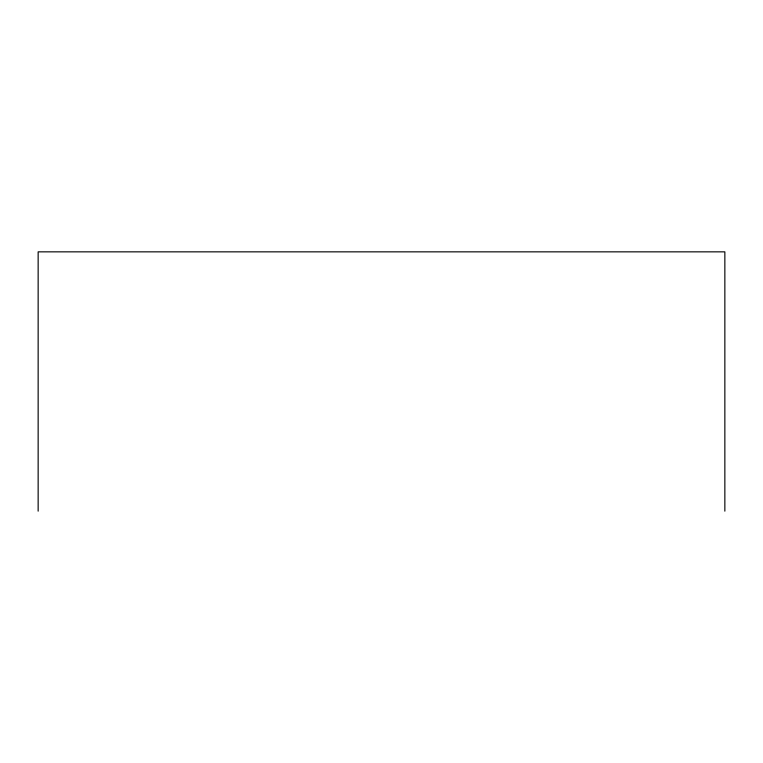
<?xml version="1.0" encoding="UTF-8"?>
<svg xmlns="http://www.w3.org/2000/svg" width="763" height="763" viewBox="0 0 763 763"><rect width="100%" height="100%" fill="white"/><g stroke="black" fill="none" stroke-linecap="round" stroke-linejoin="round"><path stroke-width="1.14" d="M724.85 511.153L724.85 251.847L38.15 251.847L38.15 511.153"/></g></svg>
